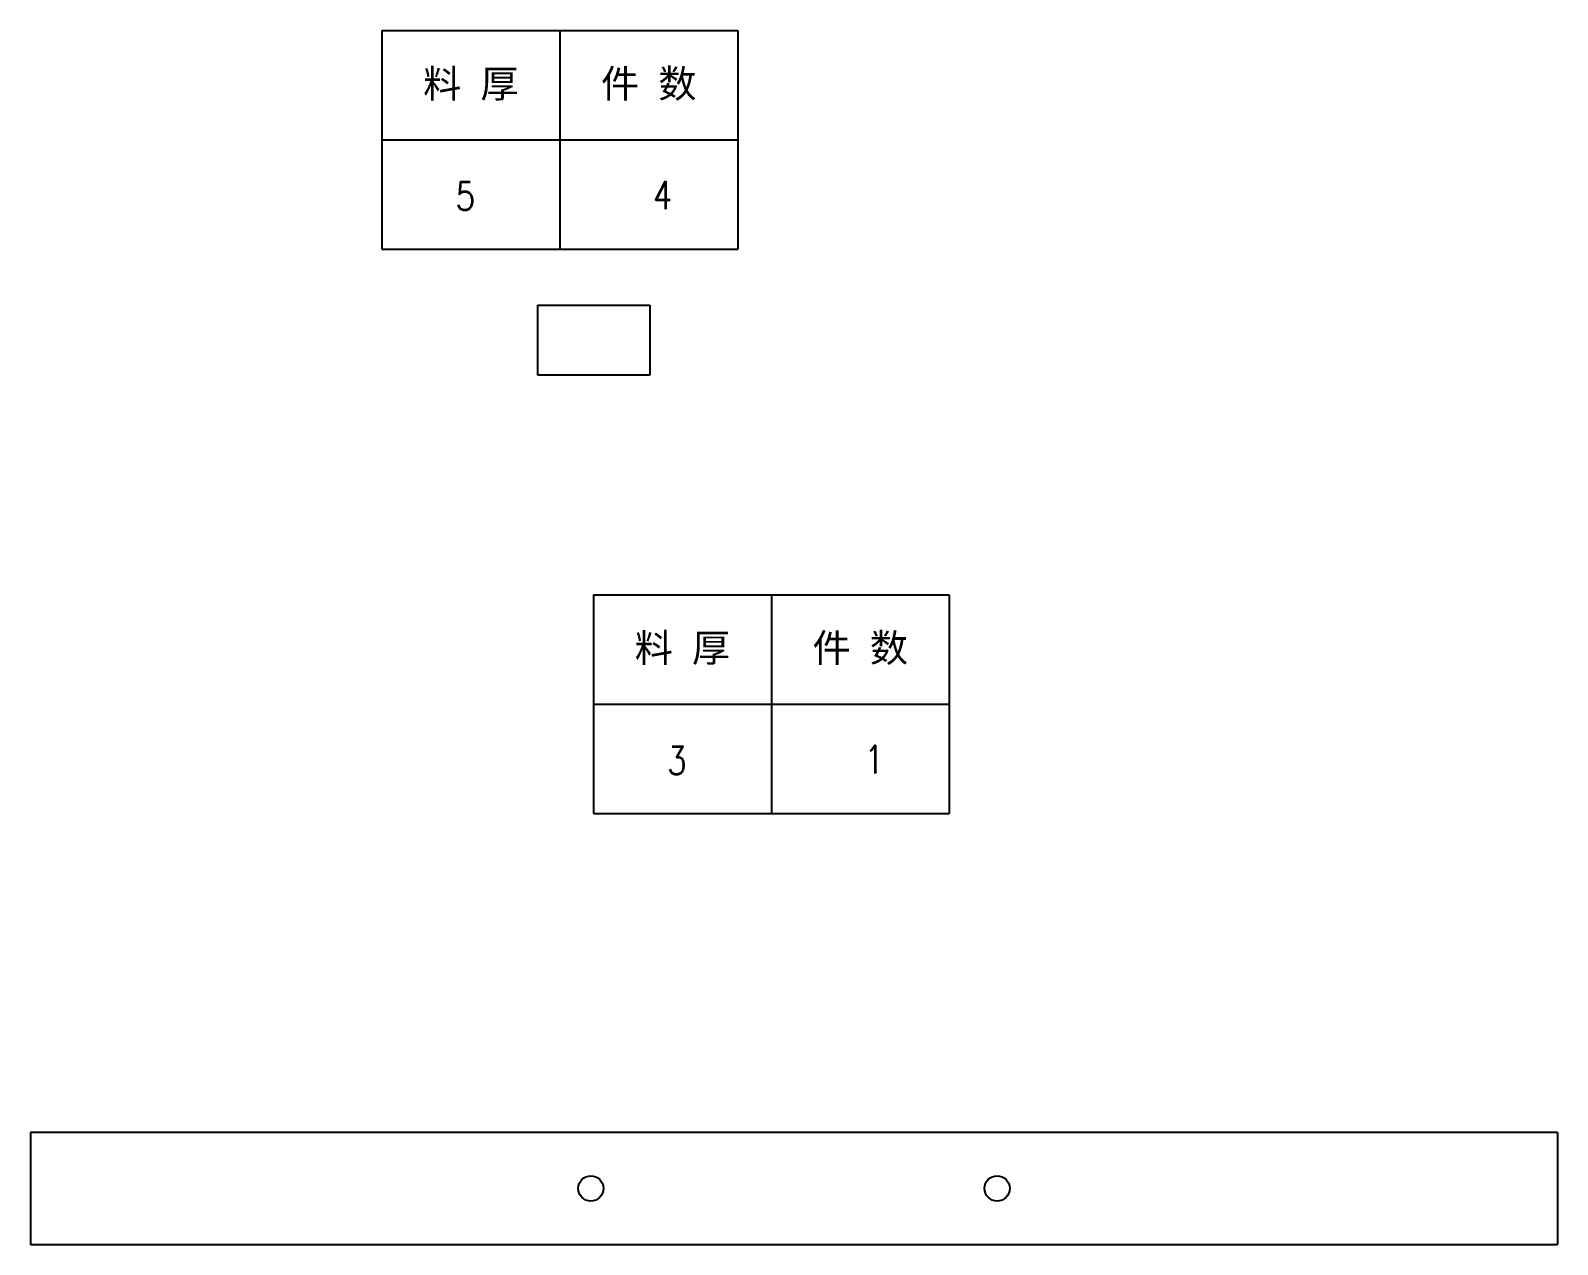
# Model space of a CAD drawing. Header units: millimetres. Extents: x 2210 to 79821, y -19430 to 2344.
# Drawn here: x 4501 to 5046, y 1911 to 2344 of the extents above; entities that cross this region are included whole.
import ezdxf
from ezdxf.enums import TextEntityAlignment as Align

# ---------------------------------------------------------------- set-up
doc = ezdxf.new("R2010")
doc.units = ezdxf.units.MM
doc.layers.add('101', color=7, linetype='Continuous', true_color=0xffffff)
doc.styles.add('DIM', font='simplex.shx', dxfattribs={"width": 0.8, "bigfont": 'bigfont.shx'})
doc.styles.get("Standard").update_dxf_attribs({"font": 'arial.ttf'})

# ---------------------------------------------------------------- blocks, each defined once
blk = doc.blocks.new('*T1')
at = {"color": 0, "linetype": 'ByBlock', "lineweight": -2, "transparency": 16777216}
for p, q in [((0, 0), (127, 0)), ((0, 0), (0, -78)), ((63.5, 0), (63.5, -78)), ((127, 0), (127, -78)), ((0, -39), (127, -39)), ((0, -78), (127, -78))]:
    blk.add_line(p, q, dxfattribs=at)
at = {"color": 0, "transparency": 16777216, "char_height": 10, "width": 60.5, "attachment_point": 5}
for s, insert in [('{\\fSimSun|b0|i0|c134|p2;料 厚}', (31.75, -19.5)), ('{\\fSimSun|b0|i0|c134|p2;件 数}', (95.25, -19.5))]:
    blk.add_mtext(s, dxfattribs=dict(at, insert=insert))
blk = doc.blocks.new('拆图参数')
blk.add_blockref('*T1', (-63.5, 78))
at = {"style": 'DIM', "width": 0.8}
blk.add_attdef('6', text='', height=10, dxfattribs=at).set_placement((-37.13, 18.91), align=Align.MIDDLE_LEFT)
blk.add_attdef('1', text='', height=10, dxfattribs=at).set_placement((36.65, 19.27), align=Align.MIDDLE_CENTER)

msp = doc.modelspace()

# ---------------------------------------------------------------- linework, layer by layer
for p, q in [((4682.49, 2245.9), (4722.49, 2245.9)), ((4682.49, 2220.9), (4682.49, 2245.9)), ((4722.49, 2245.9), (4722.49, 2220.9)), ((4722.49, 2220.9), (4682.49, 2220.9))]:
    msp.add_line(p, q)
at = {"layer": '101', "color": 163, "linetype": 'Continuous', "lineweight": 25}
for p, q in [((5046.41, 1950.74), (4501.41, 1950.74)), ((4501.41, 1950.74), (4501.41, 1910.74)), ((5046.41, 1950.74), (5046.41, 1910.74)), ((4501.41, 1910.74), (5046.41, 1910.74))]:
    msp.add_line(p, q, dxfattribs=at)
for centre in [(4701.41, 1930.74), (4846.41, 1930.74)]:
    msp.add_circle(centre, 4.5, dxfattribs=at)

# ---------------------------------------------------------------- block references
for p, values in [((4690.32, 2265.89), {'1': '4', '6': '5'}), ((4765.83, 2064.56), {'1': '1', '6': '3'})]:
    msp.add_blockref('拆图参数', p).add_auto_attribs(values)

doc.saveas('drawing.dxf')
